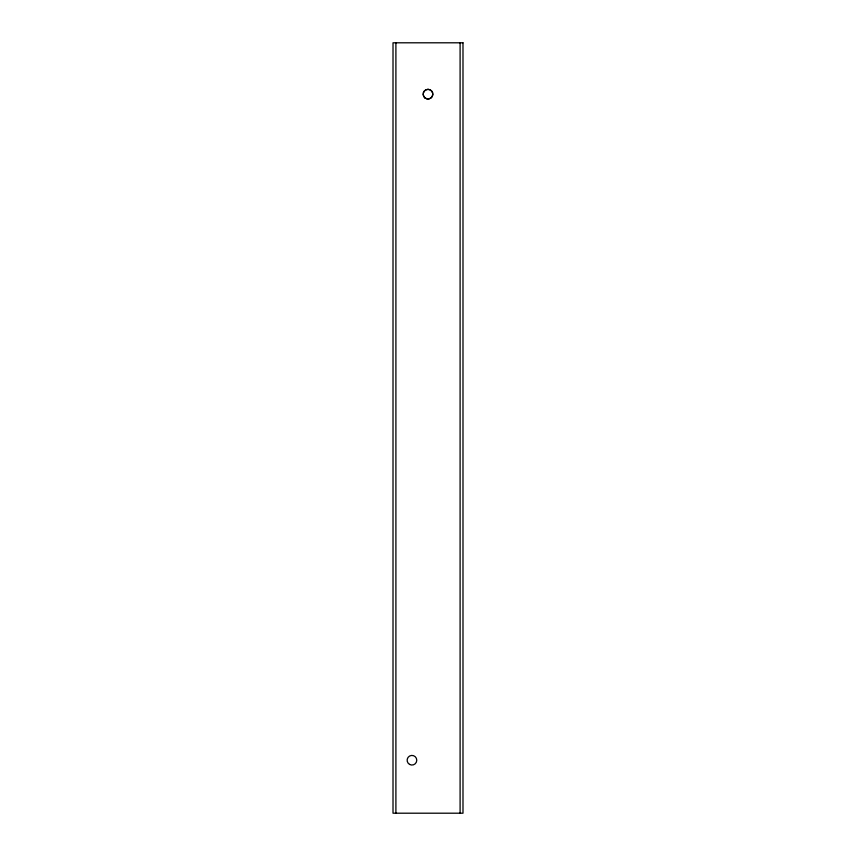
<?xml version="1.0" encoding="UTF-8"?>
<svg xmlns="http://www.w3.org/2000/svg" width="856" height="856" viewBox="0 0 856 856"><rect width="100%" height="100%" fill="white"/><g stroke="black" fill="none" stroke-linecap="round" stroke-linejoin="round"><path stroke-width="1.28" d="M460.1 42.8L460.1 813.2M395.9 42.8L395.9 813.2M462.989 42.8L393.011 42.8L393.011 813.2L462.989 813.2L462.989 42.8M409.543 764.408A4.815 4.815 0 0 0 416.765 760.235A4.815 4.815 0 0 0 409.543 756.062A4.815 4.815 0 0 0 409.543 764.408M425.143 98.033A4.815 4.815 0 0 0 432.783 94.695A4.815 4.815 0 0 0 426.074 89.752A4.815 4.815 0 0 0 425.143 98.033A4.815 4.815 0 0 0 432.783 94.695A4.815 4.815 0 0 0 426.074 89.752A4.815 4.815 0 0 0 425.143 98.033"/></g></svg>
